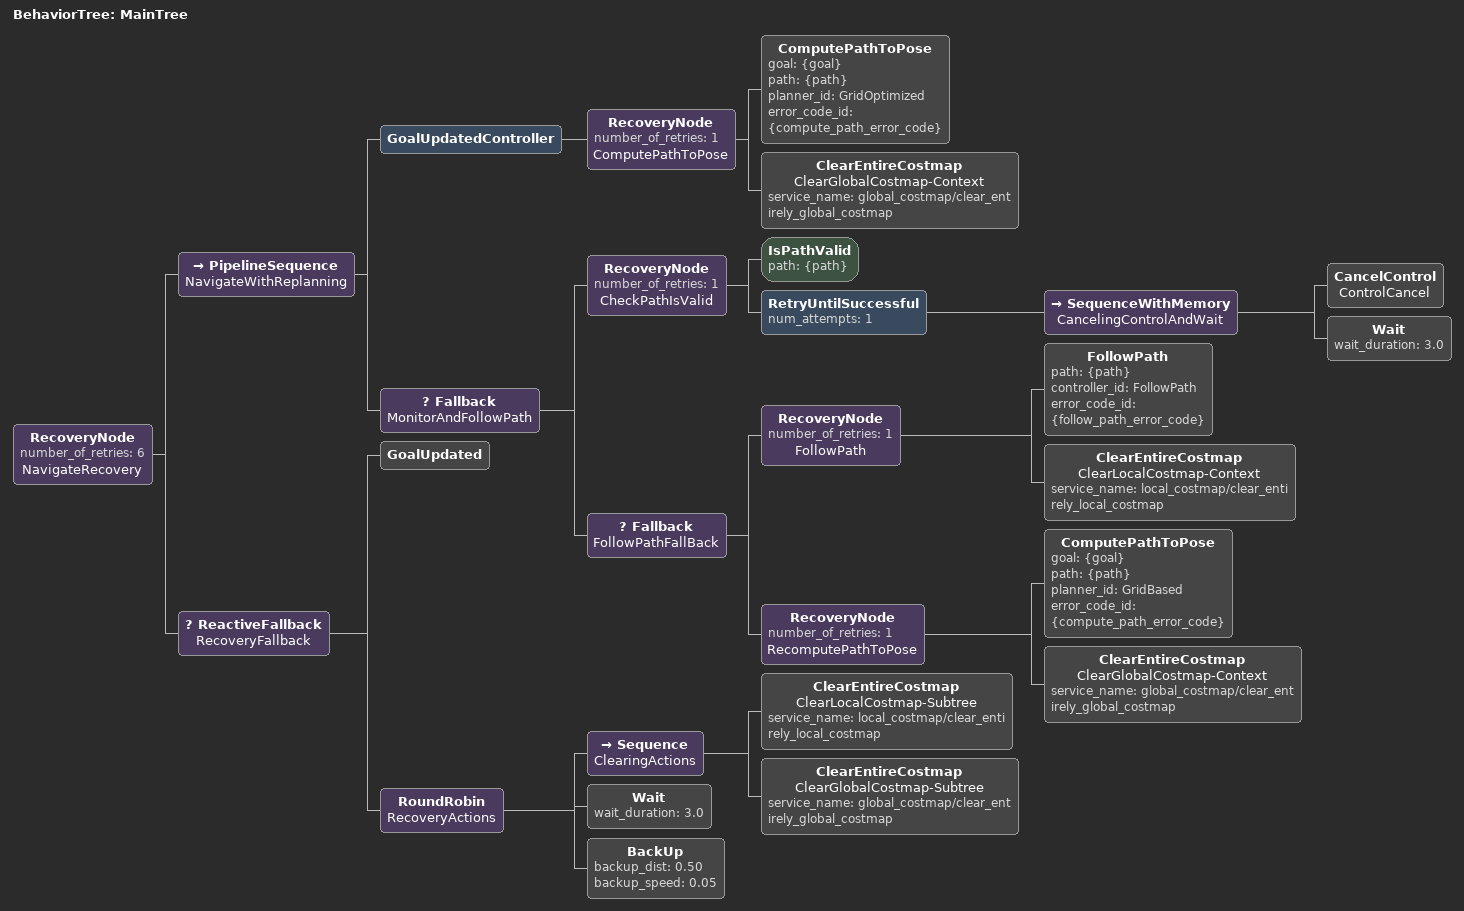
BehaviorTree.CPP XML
<!--
  This BT has
-->

<!--TODO: Need to add the IsBatterLow condition and either corresponding custom land or return to home action-->
<root BTCPP_format="4" main_tree_to_execute="MainTree">
  <BehaviorTree ID="MainTree">
    <RecoveryNode number_of_retries="6" name="NavigateRecovery">
      <PipelineSequence name="NavigateWithReplanning">
        <GoalUpdatedController>
          <RecoveryNode number_of_retries="1" name="ComputePathToPose">
            <ComputePathToPose goal="{goal}" path="{path}" planner_id="GridOptimized" error_code_id="{compute_path_error_code}"/>
            <ClearEntireCostmap name="ClearGlobalCostmap-Context" service_name="global_costmap/clear_entirely_global_costmap"/>
          </RecoveryNode>
        </GoalUpdatedController>
        <Fallback name="MonitorAndFollowPath">
          <RecoveryNode number_of_retries="1" name="CheckPathIsValid">
            <IsPathValid path="{path}"/>
            <RetryUntilSuccessful num_attempts="1">
              <SequenceWithMemory name="CancelingControlAndWait">
                <CancelControl name="ControlCancel"/>
                <Wait wait_duration="3.0"/>
              </SequenceWithMemory>
            </RetryUntilSuccessful>
          </RecoveryNode>
          <Fallback name="FollowPathFallBack">
            <RecoveryNode number_of_retries="1" name="FollowPath">
              <FollowPath path="{path}" controller_id="FollowPath" error_code_id="{follow_path_error_code}"/>
              <ClearEntireCostmap name="ClearLocalCostmap-Context" service_name="local_costmap/clear_entirely_local_costmap"/>
            </RecoveryNode>
            <RecoveryNode number_of_retries="1" name="RecomputePathToPose">
              <ComputePathToPose goal="{goal}" path="{path}" planner_id="GridBased" error_code_id="{compute_path_error_code}"/>
              <ClearEntireCostmap name="ClearGlobalCostmap-Context" service_name="global_costmap/clear_entirely_global_costmap"/>
            </RecoveryNode>
          </Fallback>
        </Fallback>
      </PipelineSequence>
      <ReactiveFallback name="RecoveryFallback">
        <GoalUpdated/>
        <RoundRobin name="RecoveryActions">
          <Sequence name="ClearingActions">
            <ClearEntireCostmap name="ClearLocalCostmap-Subtree" service_name="local_costmap/clear_entirely_local_costmap"/>
            <ClearEntireCostmap name="ClearGlobalCostmap-Subtree" service_name="global_costmap/clear_entirely_global_costmap"/>
          </Sequence>
          <Wait wait_duration="3.0"/>
          <BackUp backup_dist="0.50" backup_speed="0.05"/>
        </RoundRobin>
      </ReactiveFallback>
    </RecoveryNode>
  </BehaviorTree>
</root>
